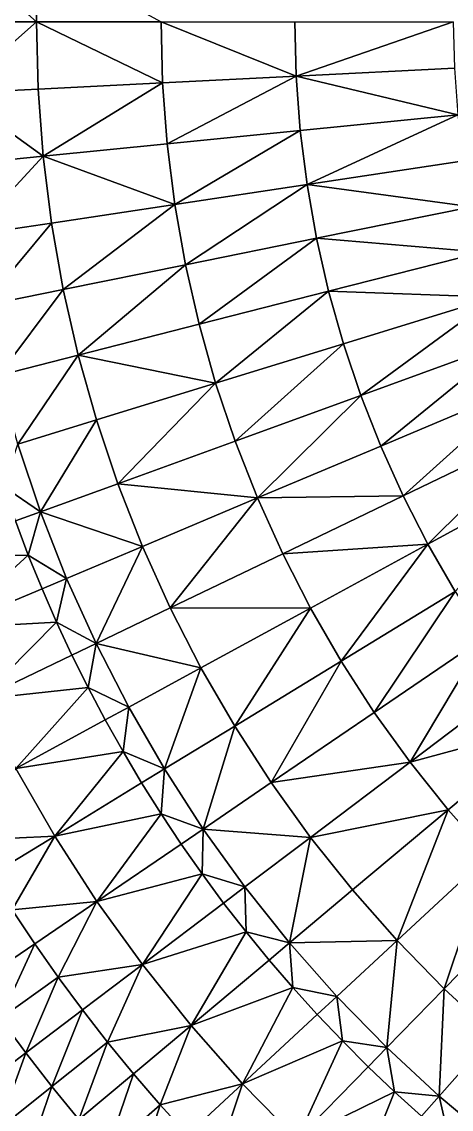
# Model space of a CAD drawing. Header units: millimetres. Extents: x -3750 to 5350, y -3750 to 3750.
# Drawn here: x -1543 to -1058, y -1229 to 0 of the extents above; entities that cross this region are included whole.
import ezdxf

# ---------------------------------------------------------------- set-up
doc = ezdxf.new("R2010")
doc.units = ezdxf.units.MM
doc.header["$MEASUREMENT"] = 0
doc.layers.add('MESH_3D', color=2, linetype='CONTINUOUS')

msp = doc.modelspace()

# ---------------------------------------------------------------- linework, layer by layer
at = {"layer": 'MESH_3D'}
for points in [[(925.3, 3634, 32500), (-2410.5, 2872.7, 32500), (3378.6, -1627.1, 32500)], [(3378.6, -1627.1, 32500), (-2410.5, 2872.7, 32500), (-1955.4, -3199.8, 32500)], [(-1619.8, 0, -952.1), (-1617.8, 80.7, -952.1), (-1526.8, 0, -989.8)], [(-1617.8, 80.7, -952.1), (-1524.9, 76.1, -989.8), (-1526.8, 0, -989.8)], [(-1526.8, 0, -989.8), (-1524.9, 76.1, -989.8), (-1385.9, 0, -1040.3)], [(-1617.8, -80.7, -952.1), (-1619.8, 0, -952.1), (-1526.8, 0, -989.8)], [(-1617.8, -80.7, -952.1), (-1526.8, 0, -989.8), (-1524.9, -76.1, -989.8)], [(-1526.8, 0, -989.8), (-1385.9, 0, -1040.3), (-1384.2, -69.1, -1040.3)], [(-1524.9, -76.1, -989.8), (-1526.8, 0, -989.8), (-1384.2, -69.1, -1040.3)], [(-1385.9, 0, -1040.3), (-1234.9, 0, -1086.9), (-1233.3, -61.6, -1086.9)], [(-1384.2, -69.1, -1040.3), (-1385.9, 0, -1040.3), (-1233.3, -61.6, -1086.9)], [(-1233.3, -61.6, -1086.9), (-1234.9, 0, -1086.9), (-1055.9, 0, -1133)], [(-1233.3, -61.6, -1086.9), (-1055.9, 0, -1133), (-1054.6, -52.6, -1133)], [(-1233.3, -61.6, -1086.9), (-1054.6, -52.6, -1133), (-1050.6, -105.1, -1133)], [(-1519.2, -152, -989.8), (-1524.9, -76.1, -989.8), (-1384.2, -69.1, -1040.3)], [(-1519.2, -152, -989.8), (-1384.2, -69.1, -1040.3), (-1379, -138, -1040.3)], [(-1379, -138, -1040.3), (-1384.2, -69.1, -1040.3), (-1233.3, -61.6, -1086.9)], [(-1379, -138, -1040.3), (-1233.3, -61.6, -1086.9), (-1228.7, -123, -1086.9)], [(-1228.7, -123, -1086.9), (-1233.3, -61.6, -1086.9), (-1050.6, -105.1, -1133)], [(-1617.8, -80.7, -952.1), (-1524.9, -76.1, -989.8), (-1519.2, -152, -989.8)], [(-1611.7, -161.3, -952.1), (-1617.8, -80.7, -952.1), (-1519.2, -152, -989.8)], [(-1221.1, -184, -1086.9), (-1228.7, -123, -1086.9), (-1050.6, -105.1, -1133)], [(-1221.1, -184, -1086.9), (-1050.6, -105.1, -1133), (-1044.1, -157.4, -1133)], [(-1370.4, -206.6, -1040.3), (-1379, -138, -1040.3), (-1228.7, -123, -1086.9)], [(-1370.4, -206.6, -1040.3), (-1228.7, -123, -1086.9), (-1221.1, -184, -1086.9)], [(-1519.2, -152, -989.8), (-1379, -138, -1040.3), (-1370.4, -206.6, -1040.3)], [(-1601.7, -241.4, -952.1), (-1611.7, -161.3, -952.1), (-1519.2, -152, -989.8)], [(-1601.7, -241.4, -952.1), (-1519.2, -152, -989.8), (-1509.8, -227.6, -989.8)], [(-1509.8, -227.6, -989.8), (-1519.2, -152, -989.8), (-1370.4, -206.6, -1040.3)], [(-1221.1, -184, -1086.9), (-1044.1, -157.4, -1133), (-1034.9, -209.2, -1133)], [(-1358.4, -274.6, -1040.3), (-1370.4, -206.6, -1040.3), (-1221.1, -184, -1086.9)], [(-1358.4, -274.6, -1040.3), (-1221.1, -184, -1086.9), (-1210.4, -244.7, -1086.9)], [(-1210.4, -244.7, -1086.9), (-1221.1, -184, -1086.9), (-1034.9, -209.2, -1133)], [(-1496.5, -302.5, -989.8), (-1509.8, -227.6, -989.8), (-1370.4, -206.6, -1040.3)], [(-1496.5, -302.5, -989.8), (-1370.4, -206.6, -1040.3), (-1358.4, -274.6, -1040.3)], [(-1210.4, -244.7, -1086.9), (-1034.9, -209.2, -1133), (-1023.2, -260.5, -1133)], [(-1587.7, -321, -952.1), (-1601.7, -241.4, -952.1), (-1509.8, -227.6, -989.8)], [(-1587.7, -321, -952.1), (-1509.8, -227.6, -989.8), (-1496.5, -302.5, -989.8)], [(-1343, -342, -1040.3), (-1358.4, -274.6, -1040.3), (-1210.4, -244.7, -1086.9)], [(-1343, -342, -1040.3), (-1210.4, -244.7, -1086.9), (-1196.7, -304.7, -1086.9)], [(-1196.7, -304.7, -1086.9), (-1210.4, -244.7, -1086.9), (-1023.2, -260.5, -1133)], [(-1196.7, -304.7, -1086.9), (-1023.2, -260.5, -1133), (-1009, -311.2, -1133)], [(-1479.6, -376.8, -989.8), (-1496.5, -302.5, -989.8), (-1358.4, -274.6, -1040.3)], [(-1479.6, -376.8, -989.8), (-1358.4, -274.6, -1040.3), (-1343, -342, -1040.3)], [(-1569.7, -399.7, -952.1), (-1587.7, -321, -952.1), (-1496.5, -302.5, -989.8)], [(-1569.7, -399.7, -952.1), (-1496.5, -302.5, -989.8), (-1479.6, -376.8, -989.8)], [(-1324.3, -408.5, -1040.3), (-1343, -342, -1040.3), (-1196.7, -304.7, -1086.9)], [(-1324.3, -408.5, -1040.3), (-1196.7, -304.7, -1086.9), (-1180, -364, -1086.9)], [(-1180, -364, -1086.9), (-1196.7, -304.7, -1086.9), (-1009, -311.2, -1133)], [(-1160.4, -422.3, -1086.9), (-1180, -364, -1086.9), (-1009, -311.2, -1133)], [(-1160.4, -422.3, -1086.9), (-1009, -311.2, -1133), (-992.2, -361.1, -1133)], [(-1479.6, -376.8, -989.8), (-1343, -342, -1040.3), (-1324.3, -408.5, -1040.3)], [(-1302.3, -474, -1040.3), (-1324.3, -408.5, -1040.3), (-1180, -364, -1086.9)], [(-1302.3, -474, -1040.3), (-1180, -364, -1086.9), (-1160.4, -422.3, -1086.9)], [(-1137.9, -479.7, -1086.9), (-1160.4, -422.3, -1086.9), (-992.2, -361.1, -1133)], [(-1137.9, -479.7, -1086.9), (-992.2, -361.1, -1133), (-973, -410.1, -1133)], [(-1547.8, -477.4, -952.1), (-1569.7, -399.7, -952.1), (-1479.6, -376.8, -989.8)], [(-1547.8, -477.4, -952.1), (-1479.6, -376.8, -989.8), (-1459, -450, -989.8)], [(-1459, -450, -989.8), (-1479.6, -376.8, -989.8), (-1324.3, -408.5, -1040.3)], [(-1434.7, -522.2, -989.8), (-1459, -450, -989.8), (-1324.3, -408.5, -1040.3)], [(-1434.7, -522.2, -989.8), (-1324.3, -408.5, -1040.3), (-1302.3, -474, -1040.3)], [(-1112.6, -535.8, -1086.9), (-1137.9, -479.7, -1086.9), (-973, -410.1, -1133)], [(-1112.6, -535.8, -1086.9), (-973, -410.1, -1133), (-951.3, -458.1, -1133)], [(-1277.1, -538.3, -1040.3), (-1302.3, -474, -1040.3), (-1160.4, -422.3, -1086.9)], [(-1277.1, -538.3, -1040.3), (-1160.4, -422.3, -1086.9), (-1137.9, -479.7, -1086.9)], [(-1522.1, -554, -952.1), (-1547.8, -477.4, -952.1), (-1459, -450, -989.8)], [(-1522.1, -554, -952.1), (-1459, -450, -989.8), (-1434.7, -522.2, -989.8)], [(-1084.5, -590.6, -1086.9), (-1112.6, -535.8, -1086.9), (-951.3, -458.1, -1133)], [(-1084.5, -590.6, -1086.9), (-951.3, -458.1, -1133), (-927.3, -505, -1133)], [(-1522.1, -554, -952.1), (-1564.1, -525.5, -939.1), (-1547.8, -477.4, -952.1)], [(-1434.7, -522.2, -989.8), (-1302.3, -474, -1040.3), (-1277.1, -538.3, -1040.3)], [(-1277.1, -538.3, -1040.3), (-1137.9, -479.7, -1086.9), (-1112.6, -535.8, -1086.9)], [(-1053.7, -643.9, -1086.9), (-1084.5, -590.6, -1086.9), (-927.3, -505, -1133)], [(-1522.1, -554, -952.1), (-1550.5, -564.3, -939.1), (-1564.1, -525.5, -939.1)], [(-1522.1, -554, -952.1), (-1434.7, -522.2, -989.8), (-1406.9, -593.1, -989.8)], [(-1406.9, -593.1, -989.8), (-1434.7, -522.2, -989.8), (-1277.1, -538.3, -1040.3)], [(-1375.6, -662.5, -989.8), (-1406.9, -593.1, -989.8), (-1277.1, -538.3, -1040.3)], [(-1375.6, -662.5, -989.8), (-1277.1, -538.3, -1040.3), (-1248.6, -601.3, -1040.3)], [(-1248.6, -601.3, -1040.3), (-1277.1, -538.3, -1040.3), (-1112.6, -535.8, -1086.9)], [(-1248.6, -601.3, -1040.3), (-1112.6, -535.8, -1086.9), (-1084.5, -590.6, -1086.9)], [(-1658.6, -603.7, -885.2), (-1550.5, -564.3, -939.1), (-1535.9, -602.8, -939.1)], [(-1522.1, -554, -952.1), (-1535.9, -602.8, -939.1), (-1550.5, -564.3, -939.1)], [(-1492.6, -629.2, -952.1), (-1535.9, -602.8, -939.1), (-1522.1, -554, -952.1)], [(-1492.6, -629.2, -952.1), (-1522.1, -554, -952.1), (-1406.9, -593.1, -989.8)], [(-1459.4, -702.8, -952.1), (-1492.6, -629.2, -952.1), (-1406.9, -593.1, -989.8)], [(-1459.4, -702.8, -952.1), (-1406.9, -593.1, -989.8), (-1375.6, -662.5, -989.8)], [(-1375.6, -662.5, -989.8), (-1248.6, -601.3, -1040.3), (-1217.1, -662.8, -1040.3)], [(-1217.1, -662.8, -1040.3), (-1248.6, -601.3, -1040.3), (-1084.5, -590.6, -1086.9)], [(-1182.6, -722.7, -1040.3), (-1217.1, -662.8, -1040.3), (-1084.5, -590.6, -1086.9)], [(-1182.6, -722.7, -1040.3), (-1084.5, -590.6, -1086.9), (-1053.7, -643.9, -1086.9)], [(-1626.5, -685.6, -885.2), (-1658.6, -603.7, -885.2), (-1535.9, -602.8, -939.1)], [(-1626.5, -685.6, -885.2), (-1535.9, -602.8, -939.1), (-1520.4, -640.9, -939.1)], [(-1492.6, -629.2, -952.1), (-1520.4, -640.9, -939.1), (-1535.9, -602.8, -939.1)], [(-1492.6, -629.2, -952.1), (-1504, -678.6, -939.1), (-1520.4, -640.9, -939.1)], [(-1459.4, -702.8, -952.1), (-1504, -678.6, -939.1), (-1492.6, -629.2, -952.1)], [(-1626.5, -685.6, -885.2), (-1520.4, -640.9, -939.1), (-1504, -678.6, -939.1)], [(-1145.1, -780.7, -1040.3), (-1182.6, -722.7, -1040.3), (-1053.7, -643.9, -1086.9)], [(-1145.1, -780.7, -1040.3), (-1053.7, -643.9, -1086.9), (-1020.3, -695.6, -1086.9)], [(-1459.4, -702.8, -952.1), (-1375.6, -662.5, -989.8), (-1340.9, -730.2, -989.8)], [(-1340.9, -730.2, -989.8), (-1375.6, -662.5, -989.8), (-1217.1, -662.8, -1040.3)], [(-1302.8, -796.1, -989.8), (-1340.9, -730.2, -989.8), (-1217.1, -662.8, -1040.3)], [(-1302.8, -796.1, -989.8), (-1217.1, -662.8, -1040.3), (-1182.6, -722.7, -1040.3)], [(-1590.3, -765.8, -885.2), (-1626.5, -685.6, -885.2), (-1504, -678.6, -939.1)], [(-1590.3, -765.8, -885.2), (-1504, -678.6, -939.1), (-1486.6, -715.9, -939.1)], [(-1459.4, -702.8, -952.1), (-1486.6, -715.9, -939.1), (-1504, -678.6, -939.1)], [(-1104.7, -836.8, -1040.3), (-1145.1, -780.7, -1040.3), (-1020.3, -695.6, -1086.9)], [(-1104.7, -836.8, -1040.3), (-1020.3, -695.6, -1086.9), (-984.3, -745.6, -1086.9)], [(-1459.4, -702.8, -952.1), (-1468.3, -752.7, -939.1), (-1486.6, -715.9, -939.1)], [(-1422.5, -774.7, -952.1), (-1468.3, -752.7, -939.1), (-1459.4, -702.8, -952.1)], [(-1422.5, -774.7, -952.1), (-1459.4, -702.8, -952.1), (-1340.9, -730.2, -989.8)], [(-1590.3, -765.8, -885.2), (-1486.6, -715.9, -939.1), (-1468.3, -752.7, -939.1)], [(-1261.5, -860.1, -989.8), (-1302.8, -796.1, -989.8), (-1182.6, -722.7, -1040.3)], [(-1261.5, -860.1, -989.8), (-1182.6, -722.7, -1040.3), (-1145.1, -780.7, -1040.3)], [(-1382.1, -844.6, -952.1), (-1422.5, -774.7, -952.1), (-1340.9, -730.2, -989.8)], [(-1382.1, -844.6, -952.1), (-1340.9, -730.2, -989.8), (-1302.8, -796.1, -989.8)], [(-1104.7, -836.8, -1040.3), (-984.3, -745.6, -1086.9), (-946, -793.8, -1086.9)], [(-1550.1, -844.2, -885.2), (-1590.3, -765.8, -885.2), (-1468.3, -752.7, -939.1)], [(-1550.1, -844.2, -885.2), (-1468.3, -752.7, -939.1), (-1449.1, -789.1, -939.1)], [(-1422.5, -774.7, -952.1), (-1449.1, -789.1, -939.1), (-1468.3, -752.7, -939.1)], [(-1422.5, -774.7, -952.1), (-1428.9, -825, -939.1), (-1449.1, -789.1, -939.1)], [(-1382.1, -844.6, -952.1), (-1428.9, -825, -939.1), (-1422.5, -774.7, -952.1)], [(-1261.5, -860.1, -989.8), (-1145.1, -780.7, -1040.3), (-1104.7, -836.8, -1040.3)], [(-1550.1, -844.2, -885.2), (-1449.1, -789.1, -939.1), (-1428.9, -825, -939.1)], [(-1338.3, -912.5, -952.1), (-1382.1, -844.6, -952.1), (-1302.8, -796.1, -989.8)], [(-1338.3, -912.5, -952.1), (-1302.8, -796.1, -989.8), (-1261.5, -860.1, -989.8)], [(-1061.7, -890.8, -1040.3), (-1104.7, -836.8, -1040.3), (-946, -793.8, -1086.9)], [(-1015.9, -942.6, -1040.3), (-1061.7, -890.8, -1040.3), (-946, -793.8, -1086.9)], [(-1506.1, -920.4, -885.2), (-1550.1, -844.2, -885.2), (-1428.9, -825, -939.1)], [(-1506.1, -920.4, -885.2), (-1428.9, -825, -939.1), (-1407.9, -860.4, -939.1)], [(-1382.1, -844.6, -952.1), (-1407.9, -860.4, -939.1), (-1428.9, -825, -939.1)], [(-1506.1, -920.4, -885.2), (-1602.1, -925, -840.8), (-1550.1, -844.2, -885.2)], [(-1382.1, -844.6, -952.1), (-1386, -895.2, -939.1), (-1407.9, -860.4, -939.1)], [(-1338.3, -912.5, -952.1), (-1386, -895.2, -939.1), (-1382.1, -844.6, -952.1)], [(-1217.1, -921.9, -989.8), (-1261.5, -860.1, -989.8), (-1104.7, -836.8, -1040.3)], [(-1217.1, -921.9, -989.8), (-1104.7, -836.8, -1040.3), (-1061.7, -890.8, -1040.3)], [(-1506.1, -920.4, -885.2), (-1407.9, -860.4, -939.1), (-1386, -895.2, -939.1)], [(-1338.3, -912.5, -952.1), (-1261.5, -860.1, -989.8), (-1217.1, -921.9, -989.8)], [(-1458.4, -994.3, -885.2), (-1506.1, -920.4, -885.2), (-1386, -895.2, -939.1)], [(-1458.4, -994.3, -885.2), (-1386, -895.2, -939.1), (-1363.3, -929.5, -939.1)], [(-1338.3, -912.5, -952.1), (-1363.3, -929.5, -939.1), (-1386, -895.2, -939.1)], [(-1169.6, -981.4, -989.8), (-1217.1, -921.9, -989.8), (-1061.7, -890.8, -1040.3)], [(-1119.2, -1038.5, -989.8), (-1169.6, -981.4, -989.8), (-1061.7, -890.8, -1040.3)], [(-1119.2, -1038.5, -989.8), (-1061.7, -890.8, -1040.3), (-1015.9, -942.6, -1040.3)], [(-1506.1, -920.4, -885.2), (-1578.6, -964.7, -840.8), (-1602.1, -925, -840.8)], [(-1506.1, -920.4, -885.2), (-1554, -1003.7, -840.8), (-1578.6, -964.7, -840.8)], [(-1458.4, -994.3, -885.2), (-1554, -1003.7, -840.8), (-1506.1, -920.4, -885.2)], [(-1338.3, -912.5, -952.1), (-1339.7, -963.2, -939.1), (-1363.3, -929.5, -939.1)], [(-1291.2, -978, -952.1), (-1339.7, -963.2, -939.1), (-1338.3, -912.5, -952.1)], [(-1291.2, -978, -952.1), (-1338.3, -912.5, -952.1), (-1217.1, -921.9, -989.8)], [(-1240.8, -1041.2, -952.1), (-1291.2, -978, -952.1), (-1217.1, -921.9, -989.8)], [(-1240.8, -1041.2, -952.1), (-1217.1, -921.9, -989.8), (-1169.6, -981.4, -989.8)], [(-1458.4, -994.3, -885.2), (-1363.3, -929.5, -939.1), (-1339.7, -963.2, -939.1)], [(-1066.1, -1093, -989.8), (-1119.2, -1038.5, -989.8), (-1015.9, -942.6, -1040.3)], [(-1066.1, -1093, -989.8), (-1015.9, -942.6, -1040.3), (-967.7, -992.1, -1040.3)], [(-1407, -1065.8, -885.2), (-1458.4, -994.3, -885.2), (-1339.7, -963.2, -939.1)], [(-1407, -1065.8, -885.2), (-1339.7, -963.2, -939.1), (-1315.3, -996.3, -939.1)], [(-1291.2, -978, -952.1), (-1315.3, -996.3, -939.1), (-1339.7, -963.2, -939.1)], [(-1291.2, -978, -952.1), (-1290, -1028.8, -939.1), (-1315.3, -996.3, -939.1)], [(-1240.8, -1041.2, -952.1), (-1290, -1028.8, -939.1), (-1291.2, -978, -952.1)], [(-1240.8, -1041.2, -952.1), (-1169.6, -981.4, -989.8), (-1119.2, -1038.5, -989.8)], [(-1458.4, -994.3, -885.2), (-1528.5, -1042.1, -840.8), (-1554, -1003.7, -840.8)], [(-1458.4, -994.3, -885.2), (-1502.1, -1079.9, -840.8), (-1528.5, -1042.1, -840.8)], [(-1407, -1065.8, -885.2), (-1502.1, -1079.9, -840.8), (-1458.4, -994.3, -885.2)], [(-1010.3, -1144.8, -989.8), (-1066.1, -1093, -989.8), (-967.7, -992.1, -1040.3)], [(-1595, -1087.4, -794.3), (-1554, -1003.7, -840.8), (-1528.5, -1042.1, -840.8)], [(-1407, -1065.8, -885.2), (-1315.3, -996.3, -939.1), (-1290, -1028.8, -939.1)], [(-1352.1, -1134.6, -885.2), (-1407, -1065.8, -885.2), (-1290, -1028.8, -939.1)], [(-1352.1, -1134.6, -885.2), (-1290, -1028.8, -939.1), (-1264, -1060.6, -939.1)], [(-1240.8, -1041.2, -952.1), (-1264, -1060.6, -939.1), (-1290, -1028.8, -939.1)], [(-1567.3, -1126.8, -794.3), (-1595, -1087.4, -794.3), (-1528.5, -1042.1, -840.8)], [(-1567.3, -1126.8, -794.3), (-1528.5, -1042.1, -840.8), (-1502.1, -1079.9, -840.8)], [(-1240.8, -1041.2, -952.1), (-1237.1, -1091.8, -939.1), (-1264, -1060.6, -939.1)], [(-1187.4, -1101.7, -952.1), (-1240.8, -1041.2, -952.1), (-1119.2, -1038.5, -989.8)], [(-1187.4, -1101.7, -952.1), (-1237.1, -1091.8, -939.1), (-1240.8, -1041.2, -952.1)], [(-1131, -1159.5, -952.1), (-1187.4, -1101.7, -952.1), (-1119.2, -1038.5, -989.8)], [(-1131, -1159.5, -952.1), (-1119.2, -1038.5, -989.8), (-1066.1, -1093, -989.8)], [(-1407, -1065.8, -885.2), (-1474.7, -1117, -840.8), (-1502.1, -1079.9, -840.8)], [(-1407, -1065.8, -885.2), (-1446.4, -1153.5, -840.8), (-1474.7, -1117, -840.8)], [(-1352.1, -1134.6, -885.2), (-1446.4, -1153.5, -840.8), (-1407, -1065.8, -885.2)], [(-1352.1, -1134.6, -885.2), (-1264, -1060.6, -939.1), (-1237.1, -1091.8, -939.1)], [(-1538.8, -1165.6, -794.3), (-1567.3, -1126.8, -794.3), (-1502.1, -1079.9, -840.8)], [(-1538.8, -1165.6, -794.3), (-1502.1, -1079.9, -840.8), (-1474.7, -1117, -840.8)], [(-1293.9, -1200.6, -885.2), (-1352.1, -1134.6, -885.2), (-1237.1, -1091.8, -939.1)], [(-1293.9, -1200.6, -885.2), (-1237.1, -1091.8, -939.1), (-1209.5, -1122.3, -939.1)], [(-1187.4, -1101.7, -952.1), (-1209.5, -1122.3, -939.1), (-1237.1, -1091.8, -939.1)], [(-1071.8, -1214.5, -952.1), (-1131, -1159.5, -952.1), (-1066.1, -1093, -989.8)], [(-1071.8, -1214.5, -952.1), (-1066.1, -1093, -989.8), (-1010.3, -1144.8, -989.8)], [(-1187.4, -1101.7, -952.1), (-1181.2, -1152.1, -939.1), (-1209.5, -1122.3, -939.1)], [(-1131, -1159.5, -952.1), (-1181.2, -1152.1, -939.1), (-1187.4, -1101.7, -952.1)], [(-1509.2, -1203.6, -794.3), (-1538.8, -1165.6, -794.3), (-1474.7, -1117, -840.8)], [(-1509.2, -1203.6, -794.3), (-1474.7, -1117, -840.8), (-1446.4, -1153.5, -840.8)], [(-1601.1, -1212.8, -744.3), (-1567.3, -1126.8, -794.3), (-1538.8, -1165.6, -794.3)], [(-1293.9, -1200.6, -885.2), (-1209.5, -1122.3, -939.1), (-1181.2, -1152.1, -939.1)], [(-1352.1, -1134.6, -885.2), (-1417.2, -1189.2, -840.8), (-1446.4, -1153.5, -840.8)], [(-1352.1, -1134.6, -885.2), (-1387.1, -1224.1, -840.8), (-1417.2, -1189.2, -840.8)], [(-1293.9, -1200.6, -885.2), (-1387.1, -1224.1, -840.8), (-1352.1, -1134.6, -885.2)], [(-1478.8, -1240.8, -794.3), (-1509.2, -1203.6, -794.3), (-1446.4, -1153.5, -840.8)], [(-1478.8, -1240.8, -794.3), (-1446.4, -1153.5, -840.8), (-1417.2, -1189.2, -840.8)], [(-1232.4, -1263.6, -885.2), (-1293.9, -1200.6, -885.2), (-1181.2, -1152.1, -939.1)], [(-1232.4, -1263.6, -885.2), (-1181.2, -1152.1, -939.1), (-1152.1, -1181.2, -939.1)], [(-1131, -1159.5, -952.1), (-1152.1, -1181.2, -939.1), (-1181.2, -1152.1, -939.1)], [(-1009.9, -1266.4, -952.1), (-1071.8, -1214.5, -952.1), (-1010.3, -1144.8, -989.8)], [(-1570.4, -1252.3, -744.3), (-1601.1, -1212.8, -744.3), (-1538.8, -1165.6, -794.3)], [(-1570.4, -1252.3, -744.3), (-1538.8, -1165.6, -794.3), (-1509.2, -1203.6, -794.3)], [(-1131, -1159.5, -952.1), (-1122.3, -1209.5, -939.1), (-1152.1, -1181.2, -939.1)], [(-1071.8, -1214.5, -952.1), (-1122.3, -1209.5, -939.1), (-1131, -1159.5, -952.1)], [(-1447.4, -1277.3, -794.3), (-1478.8, -1240.8, -794.3), (-1417.2, -1189.2, -840.8)], [(-1447.4, -1277.3, -794.3), (-1417.2, -1189.2, -840.8), (-1387.1, -1224.1, -840.8)], [(-1232.4, -1263.6, -885.2), (-1152.1, -1181.2, -939.1), (-1122.3, -1209.5, -939.1)], [(-1538.7, -1291.1, -744.3), (-1570.4, -1252.3, -744.3), (-1509.2, -1203.6, -794.3)], [(-1538.7, -1291.1, -744.3), (-1509.2, -1203.6, -794.3), (-1478.8, -1240.8, -794.3)], [(-1293.9, -1200.6, -885.2), (-1356.1, -1258.3, -840.8), (-1387.1, -1224.1, -840.8)], [(-1293.9, -1200.6, -885.2), (-1324.4, -1291.7, -840.8), (-1356.1, -1258.3, -840.8)], [(-1232.4, -1263.6, -885.2), (-1324.4, -1291.7, -840.8), (-1293.9, -1200.6, -885.2)], [(-1167.9, -1323.4, -885.2), (-1232.4, -1263.6, -885.2), (-1122.3, -1209.5, -939.1)], [(-1167.9, -1323.4, -885.2), (-1122.3, -1209.5, -939.1), (-1091.8, -1237.1, -939.1)], [(-1071.8, -1214.5, -952.1), (-1091.8, -1237.1, -939.1), (-1122.3, -1209.5, -939.1)], [(-1071.8, -1214.5, -952.1), (-1060.6, -1264, -939.1), (-1091.8, -1237.1, -939.1)], [(-1009.9, -1266.4, -952.1), (-1060.6, -1264, -939.1), (-1071.8, -1214.5, -952.1)], [(-1415.1, -1313, -794.3), (-1447.4, -1277.3, -794.3), (-1387.1, -1224.1, -840.8)], [(-1415.1, -1313, -794.3), (-1387.1, -1224.1, -840.8), (-1356.1, -1258.3, -840.8)]]:
    msp.add_3dface(points, dxfattribs=at)

doc.saveas('drawing.dxf')
